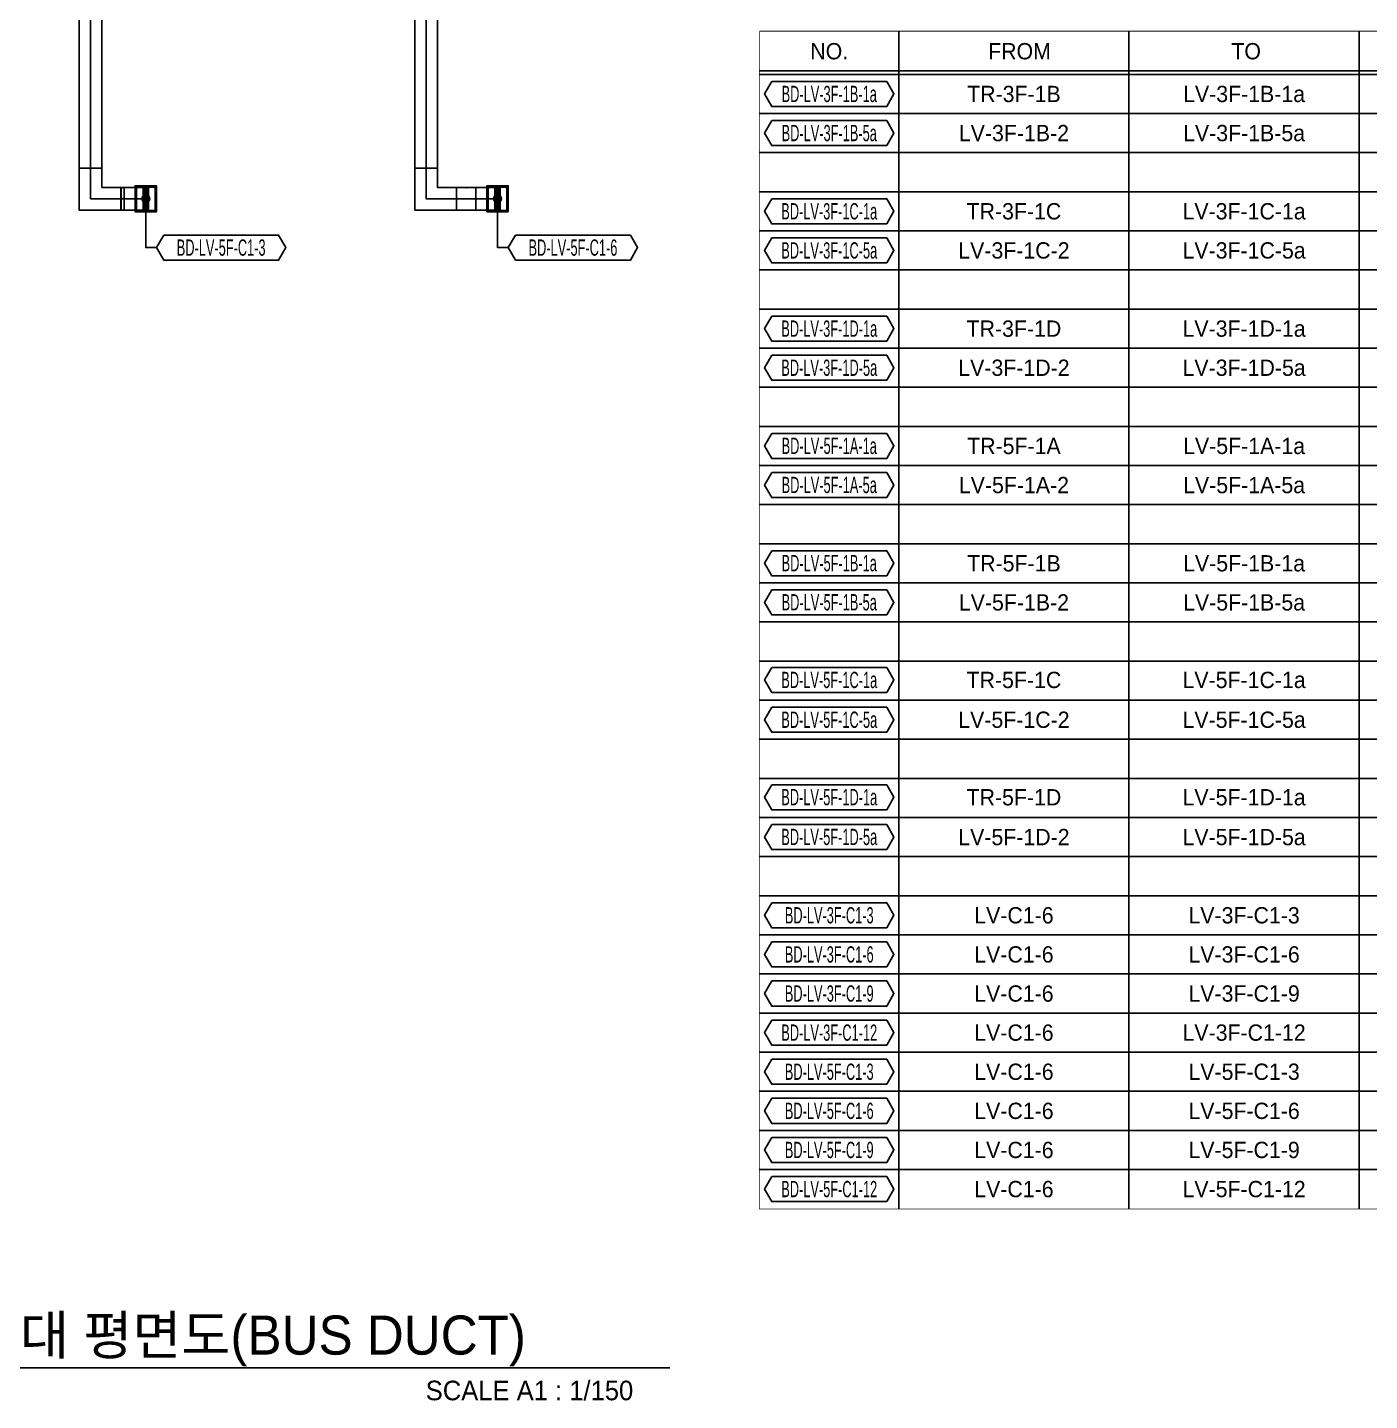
# Model space of a CAD drawing. Header units: millimetres. Extents: x 28486 to 374549, y -351975 to 868946.
# Drawn here: x 308922 to 339820, y 361194 to 392790 of the extents above; entities that cross this region are included whole.
import ezdxf
from ezdxf.enums import TextEntityAlignment as Align

# ---------------------------------------------------------------- set-up
doc = ezdxf.new("R2010")
doc.units = ezdxf.units.MM
doc.header["$LTSCALE"] = 150
doc.layers.get('Defpoints').update_dxf_attribs({"color": 150})
for name, color, linetype in [('-----26 Electrical Cable Tray_HV_발전기 B', 103, 'Continuous'), ('-----27 Bus Duct_LV_380-220V_IT BACK UP', 2, 'Continuous'), ('-----29 Cable Schedule', 1, 'Continuous'), ('-----29 주기', 1, 'Continuous'), ('-----30 Text', 2, 'Continuous'), ('-----41 Drawing Title', 2, 'Continuous'), ('-----99 Cable Schedule', 2, 'Continuous')]:
    doc.layers.add(name, color=color, linetype=linetype)
doc.styles.add('ELEC', font='')
doc.styles.get("Standard").update_dxf_attribs({"font": ''})
doc.styles.get('ELEC').set_extended_font_data('Dotum')
doc.styles.get('Standard').set_extended_font_data('Dotum')
doc.dimstyles.new('전기통신참고용-치수', dxfattribs={"dimscale": 15, "dimtxt": 2, "dimasz": 0, "dimexe": 0, "dimexo": 0, "dimgap": 0.4, "dimtad": 4, "dimdec": 0, "dimzin": 0, "dimdsep": 46, "dimtxsty": 'Standard', "dimblk": 'NONE', "dimcen": 0, "dimse1": 1, "dimse2": 1, "dimsd1": 1, "dimsd2": 1, "dimclrd": 8, "dimclre": 8, "dimclrt": 8, "dimadec": 0, "dimazin": 0, "dimtfac": 1, "dimtdec": 0, "dimtix": 1, "dimtmove": 2, "dimatfit": 0, "dimldrblk": 'NONE', "dimfxl": 2, "dimtolj": 1, "dimtzin": 0, "dimarcsym": 0})

# ---------------------------------------------------------------- blocks, each defined once
blk = doc.blocks.new('*D896')
at = {"layer": 'Defpoints', "color": 0, "transparency": 16777216}
for p in [(0, 10499), (520, 10499), (520, 10499)]:
    blk.add_point(p, dxfattribs=at)
at = {"color": 0, "transparency": 16777216, "insert": (260, 10478), "char_height": 30, "attachment_point": 5}
blk.add_mtext('\\A1;{\\C0;520}', dxfattribs=at)
blk = doc.blocks.new('_None')
blk = doc.blocks.new('*D897')
at = {"layer": 'Defpoints', "color": 0, "transparency": 16777216}
for p in [(520, 10499), (520, 10499), (520, -252)]:
    blk.add_point(p, dxfattribs=at)
at = {"color": 0, "transparency": 16777216, "insert": (499, 5123), "char_height": 30, "attachment_point": 5, "rotation": 90}
blk.add_mtext('\\A1;{\\C0;10751}', dxfattribs=at)
blk = doc.blocks.new('*D898')
at = {"layer": 'Defpoints', "color": 0, "transparency": 16777216}
for p in [(0, -252), (520, -252), (520, -252)]:
    blk.add_point(p, dxfattribs=at)
at = {"color": 0, "transparency": 16777216, "insert": (260, -231), "char_height": 30, "attachment_point": 5}
blk.add_mtext('\\A1;{\\C0;520}', dxfattribs=at)
blk = doc.blocks.new('*U23')
at = {"color": 1}
for p, q in [((60, 260), (-60, -260)), ((-60, 260), (60, -260))]:
    blk.add_line(p, q, dxfattribs=at)
at = {"color": 0}
blk.add_line((0, -298.5), (0, 298.5), dxfattribs=at)
for points in [[(-245, -298.5), (245, -298.5), (245, 298.5), (-245, 298.5)], [(-215, -267.5), (215, -267.5), (215, 267.5), (-215, 267.5)]]:
    blk.add_lwpolyline(points, close=True, dxfattribs=at)
at = {"color": 1}
blk.add_lwpolyline([(60, -260), (-60, -260), (-60, 260), (60, 260)], close=True, dxfattribs=at)
for points in [[(-60, 14, -0.41421356), (-58, 16), (-17.2, 16, 0.41421356), (-16.2, 17), (-16.2, 227, 0.41421356), (-17.2, 228), (-58, 228, -0.41421356), (-60, 230), (-60, 260, -0.41421356), (-59, 259), (-59, 230, 0.41421356), (-58, 229), (58, 229, 0.41421356), (59, 230), (59, 259, -0.41421356), (60, 260), (60, 230, -0.41421356), (58, 228), (17.2, 228, 0.41421356), (16.2, 227), (16.2, 17, 0.41421356), (17.2, 16), (58, 16, -0.41421356), (60, 14), (60, 2, -0.41421356), (59, 3), (59, 14, 0.41421356), (58, 15), (-58, 15, 0.41421356), (-59, 14), (-59, 3, -0.41421356), (-60, 2), (-60, 2), (-60, 2), (-60, 2)], [(-60, -230, -0.41421356), (-58, -228), (-17.2, -228, 0.41421356), (-16.2, -227), (-16.2, -17, 0.41421356), (-17.2, -16), (-58, -16, -0.41421356), (-60, -14), (-60, 0, -0.41421356), (-59, -1), (-59, -14, 0.41421356), (-58, -15), (58, -15, 0.41421356), (59, -14), (59, -1, -0.41421356), (60, 0), (60, -14, -0.41421356), (58, -16), (17.2, -16, 0.41421356), (16.2, -17), (16.2, -227, 0.41421356), (17.2, -228), (58, -228, -0.41421356), (60, -230), (60, -260, -0.41421356), (59, -259), (59, -230, 0.41421356), (58, -229), (-58, -229, 0.41421356), (-59, -230), (-59, -259, -0.41421356), (-60, -260), (-60, -260), (-60, -260), (-60, -260)], [(-15.2, 17), (-15.2, 227, -0.41421356), (-14.2, 228), (14.2, 228, -0.41421356), (15.2, 227), (15.2, 17, -0.41421356), (14.2, 16), (-14.2, 16, -0.41421356)], [(-14.2, 18), (-14.2, 226, -0.41421356), (-13.2, 227), (-8.85, 227, -0.41421356), (-7.85, 226), (-7.85, 18, -0.41421356), (-8.85, 17), (-13.2, 17, -0.41421356)], [(-6.85, 18), (-6.85, 226, -0.41421356), (-5.85, 227), (-1.5, 227, -0.41421356), (-0.5, 226), (-0.5, 18, -0.41421356), (-1.5, 17), (-5.85, 17, -0.41421356)], [(0.5, 18), (0.5, 226, -0.41421356), (1.5, 227), (5.85, 227, -0.41421356), (6.85, 226), (6.85, 18, -0.41421356), (5.85, 17), (1.5, 17, -0.41421356)], [(7.85, 18), (7.85, 226, -0.41421356), (8.85, 227), (13.2, 227, -0.41421356), (14.2, 226), (14.2, 18, -0.41421356), (13.2, 17), (8.85, 17, -0.41421356)], [(-15.2, -227), (-15.2, -17, -0.41421356), (-14.2, -16), (14.2, -16, -0.41421356), (15.2, -17), (15.2, -227, -0.41421356), (14.2, -228), (-14.2, -228, -0.41421356)], [(-14.2, -226), (-14.2, -18, -0.41421356), (-13.2, -17), (-8.85, -17, -0.41421356), (-7.85, -18), (-7.85, -226, -0.41421356), (-8.85, -227), (-13.2, -227, -0.41421356)], [(-6.85, -226), (-6.85, -18, -0.41421356), (-5.85, -17), (-1.5, -17, -0.41421356), (-0.5, -18), (-0.5, -226, -0.41421356), (-1.5, -227), (-5.85, -227, -0.41421356)], [(0.5, -226), (0.5, -18, -0.41421356), (1.5, -17), (5.85, -17, -0.41421356), (6.85, -18), (6.85, -226, -0.41421356), (5.85, -227), (1.5, -227, -0.41421356)], [(7.85, -226), (7.85, -18, -0.41421356), (8.85, -17), (13.2, -17, -0.41421356), (14.2, -18), (14.2, -226, -0.41421356), (13.2, -227), (8.85, -227, -0.41421356)]]:
    blk.add_lwpolyline(points, format="xyb", close=True, dxfattribs=at)
at = {"color": 0}
for centre in [(-230, 283), (-230, 0), (-25, 283), (25, 283), (230, 283), (230, 0), (-230, -283), (-25, -283), (25, -283), (230, -283)]:
    blk.add_circle(centre, 5, dxfattribs=at)
at = {"color": 0, "style": 'ELEC'}
blk.add_text('BD Flanged End-AL 4000A', height=10, dxfattribs=at).set_placement((-210, -257.5), align=Align.MIDDLE_LEFT)
blk = doc.blocks.new('*U22')
at = {"color": 1}
for p, q in [((340, 260), (220, -260)), ((220, 260), (340, -260))]:
    blk.add_line(p, q, dxfattribs=at)
at = {"color": 0}
blk.add_lwpolyline([(-220, -260), (220, -260), (220, 260), (-220, 260)], close=True, dxfattribs=at)
at = {"color": 1}
blk.add_lwpolyline([(220, 0), (-220, 0)], dxfattribs=at)
at = {"color": 0}
blk.add_lwpolyline([(220, -260), (340, -260), (340, 260), (220, 260)], dxfattribs=at)
at = {"color": 1}
for points in [[(220, 14, -0.41421356), (222, 16), (262.8, 16, 0.41421356), (263.8, 17), (263.8, 227, 0.41421356), (262.8, 228), (222, 228, -0.41421356), (220, 230), (220, 260, -0.41421356), (221, 259), (221, 230, 0.41421356), (222, 229), (338, 229, 0.41421356), (339, 230), (339, 259, -0.41421356), (340, 260), (340, 230, -0.41421356), (338, 228), (297.2, 228, 0.41421356), (296.2, 227), (296.2, 17, 0.41421356), (297.2, 16), (338, 16, -0.41421356), (340, 14), (340, 2, -0.41421356), (339, 3), (339, 14, 0.41421356), (338, 15), (222, 15, 0.41421356), (221, 14), (221, 3, -0.41421356), (220, 2), (220, 2), (220, 2), (220, 2)], [(220, -230, -0.41421356), (222, -228), (262.8, -228, 0.41421356), (263.8, -227), (263.8, -17, 0.41421356), (262.8, -16), (222, -16, -0.41421356), (220, -14), (220, 0, -0.41421356), (221, -1), (221, -14, 0.41421356), (222, -15), (338, -15, 0.41421356), (339, -14), (339, -1, -0.41421356), (340, 0), (340, -14, -0.41421356), (338, -16), (297.2, -16, 0.41421356), (296.2, -17), (296.2, -227, 0.41421356), (297.2, -228), (338, -228, -0.41421356), (340, -230), (340, -260, -0.41421356), (339, -259), (339, -230, 0.41421356), (338, -229), (222, -229, 0.41421356), (221, -230), (221, -259, -0.41421356), (220, -260), (220, -260), (220, -260), (220, -260)], [(264.8, 17), (264.8, 227, -0.41421356), (265.8, 228), (294.2, 228, -0.41421356), (295.2, 227), (295.2, 17, -0.41421356), (294.2, 16), (265.8, 16, -0.41421356)], [(265.8, 18), (265.8, 226, -0.41421356), (266.8, 227), (271.15, 227, -0.41421356), (272.15, 226), (272.15, 18, -0.41421356), (271.15, 17), (266.8, 17, -0.41421356)], [(273.15, 18), (273.15, 226, -0.41421356), (274.15, 227), (278.5, 227, -0.41421356), (279.5, 226), (279.5, 18, -0.41421356), (278.5, 17), (274.15, 17, -0.41421356)], [(280.5, 18), (280.5, 226, -0.41421356), (281.5, 227), (285.85, 227, -0.41421356), (286.85, 226), (286.85, 18, -0.41421356), (285.85, 17), (281.5, 17, -0.41421356)], [(287.85, 18), (287.85, 226, -0.41421356), (288.85, 227), (293.2, 227, -0.41421356), (294.2, 226), (294.2, 18, -0.41421356), (293.2, 17), (288.85, 17, -0.41421356)], [(264.8, -227), (264.8, -17, -0.41421356), (265.8, -16), (294.2, -16, -0.41421356), (295.2, -17), (295.2, -227, -0.41421356), (294.2, -228), (265.8, -228, -0.41421356)], [(265.8, -226), (265.8, -18, -0.41421356), (266.8, -17), (271.15, -17, -0.41421356), (272.15, -18), (272.15, -226, -0.41421356), (271.15, -227), (266.8, -227, -0.41421356)], [(273.15, -226), (273.15, -18, -0.41421356), (274.15, -17), (278.5, -17, -0.41421356), (279.5, -18), (279.5, -226, -0.41421356), (278.5, -227), (274.15, -227, -0.41421356)], [(280.5, -226), (280.5, -18, -0.41421356), (281.5, -17), (285.85, -17, -0.41421356), (286.85, -18), (286.85, -226, -0.41421356), (285.85, -227), (281.5, -227, -0.41421356)], [(287.85, -226), (287.85, -18, -0.41421356), (288.85, -17), (293.2, -17, -0.41421356), (294.2, -18), (294.2, -226, -0.41421356), (293.2, -227), (288.85, -227, -0.41421356)]]:
    blk.add_lwpolyline(points, format="xyb", close=True, dxfattribs=at)
at = {"color": 0, "style": 'ELEC'}
blk.add_text('BD ELBOW(VERT)-AL 4000A', height=10, dxfattribs=at).set_placement((-215, -250), align=Align.MIDDLE_LEFT)
blk = doc.blocks.new('*U24')
at = {"color": 0}
blk.add_lwpolyline([(-260, -260), (700, -260), (700, 260), (260, 260), (260, 700), (-260, 700)], close=True, dxfattribs=at)
at = {"color": 1}
blk.add_lwpolyline([(700, 0), (0, 0), (0, 700)], dxfattribs=at)
at = {"color": 0, "style": 'ELEC'}
blk.add_text('BD ELBOW(HORIZ)-AL 4000A', height=10, dxfattribs=at).set_placement((-255, -250), align=Align.MIDDLE_LEFT)
blk = doc.blocks.new('A$C9a0ab699')
h = blk.add_hatch(color=0)
edge = h.paths.add_edge_path()
edge.add_arc((0, 0), 64, 720, 1080, ccw=False)
at = {"color": 0}
blk.add_circle((0, 0), 64, dxfattribs=at)
blk = doc.blocks.new('*D892')
at = {"layer": 'Defpoints', "color": 0, "transparency": 16777216}
for p in [(0, 10499), (520, 10499), (520, 10499)]:
    blk.add_point(p, dxfattribs=at)
at = {"color": 0, "transparency": 16777216, "insert": (260, 10478), "char_height": 30, "attachment_point": 5}
blk.add_mtext('\\A1;{\\C0;520}', dxfattribs=at)
blk = doc.blocks.new('*D893')
at = {"layer": 'Defpoints', "color": 0, "transparency": 16777216}
for p in [(520, 10499), (520, 10499), (520, -251)]:
    blk.add_point(p, dxfattribs=at)
at = {"color": 0, "transparency": 16777216, "insert": (499, 5124), "char_height": 30, "attachment_point": 5, "rotation": 90}
blk.add_mtext('\\A1;{\\C0;10750}', dxfattribs=at)
blk = doc.blocks.new('*D894')
at = {"layer": 'Defpoints', "color": 0, "transparency": 16777216}
for p in [(0, -251), (520, -251), (520, -251)]:
    blk.add_point(p, dxfattribs=at)
at = {"color": 0, "transparency": 16777216, "insert": (260, -230), "char_height": 30, "attachment_point": 5}
blk.add_mtext('\\A1;{\\C0;520}', dxfattribs=at)
blk = doc.blocks.new('*D884')
at = {"layer": 'Defpoints', "color": 0, "transparency": 16777216}
for p in [(0, 7178), (520, 7178), (520, 7178)]:
    blk.add_point(p, dxfattribs=at)
at = {"color": 0, "transparency": 16777216, "insert": (260, 7157), "char_height": 30, "attachment_point": 5}
blk.add_mtext('\\A1;{\\C0;520}', dxfattribs=at)
blk = doc.blocks.new('*D885')
at = {"layer": 'Defpoints', "color": 0, "transparency": 16777216}
for p in [(520, 7178), (520, 7178), (520, 7108)]:
    blk.add_point(p, dxfattribs=at)
at = {"color": 0, "transparency": 16777216, "insert": (499, 7143), "char_height": 30, "attachment_point": 5, "rotation": 90}
blk.add_mtext('\\A1;{\\C0;71}', dxfattribs=at)
blk = doc.blocks.new('*D886')
at = {"layer": 'Defpoints', "color": 0, "transparency": 16777216}
for p in [(0, 7108), (520, 7108), (520, 7108)]:
    blk.add_point(p, dxfattribs=at)
at = {"color": 0, "transparency": 16777216, "insert": (260, 7129), "char_height": 30, "attachment_point": 5}
blk.add_mtext('\\A1;{\\C0;520}', dxfattribs=at)
blk = doc.blocks.new('*D888')
at = {"layer": 'Defpoints', "color": 0, "transparency": 16777216}
for p in [(0, 7178), (520, 7178), (520, 7178)]:
    blk.add_point(p, dxfattribs=at)
at = {"color": 0, "transparency": 16777216, "insert": (260, 7157), "char_height": 30, "attachment_point": 5}
blk.add_mtext('\\A1;{\\C0;520}', dxfattribs=at)
blk = doc.blocks.new('*D889')
at = {"layer": 'Defpoints', "color": 0, "transparency": 16777216}
for p in [(520, 7178), (520, 7178), (520, 6734)]:
    blk.add_point(p, dxfattribs=at)
at = {"color": 0, "transparency": 16777216, "insert": (499, 6956), "char_height": 30, "attachment_point": 5, "rotation": 90}
blk.add_mtext('\\A1;{\\C0;444}', dxfattribs=at)
blk = doc.blocks.new('*D890')
at = {"layer": 'Defpoints', "color": 0, "transparency": 16777216}
for p in [(0, 6734), (520, 6734), (520, 6734)]:
    blk.add_point(p, dxfattribs=at)
at = {"color": 0, "transparency": 16777216, "insert": (260, 6755), "char_height": 30, "attachment_point": 5}
blk.add_mtext('\\A1;{\\C0;520}', dxfattribs=at)
blk = doc.blocks.new('*U895')
at = {"color": 1}
blk.add_line((260, 10499.1), (260, -252.2), dxfattribs=at)
at = {"color": 0}
blk.add_lwpolyline([(520, -252.2), (0, -252.2), (0, 10499.1), (520, 10499.1)], close=True, dxfattribs=at)
for base, p1, p2, override, picture, middle in [((520, 10499.1), (0, 10499.1), (520, 10499.1), {"dimtxsty": 'Standard', "dimclrd": 0, "dimclre": 0, "dimclrt": 0}, '*D896', (260, 10478.1)), ((520, -252.2), (0, -252.2), (520, -252.2), {"dimtad": 1, "dimtxsty": 'Standard', "dimclrd": 0, "dimclre": 0, "dimclrt": 0}, '*D898', (260, -231.2))]:
    dim = blk.add_linear_dim(base=base, p1=p1, p2=p2, text='{\\C0;<>}', dimstyle='전기통신참고용-치수', override=override, dxfattribs=at)
    dim.commit()
    dim.dimension.update_dxf_attribs({"geometry": picture, "text_midpoint": middle})
dim = blk.add_linear_dim(base=(520, 10499.1), p1=(520, -252.2), p2=(520, 10499.1), angle=90, text='{\\C0;<>}', dimstyle='전기통신참고용-치수', override={"dimtad": 1, "dimtxsty": 'Standard', "dimclrd": 0, "dimclre": 0, "dimclrt": 0}, dxfattribs=at)
dim.commit()
dim.dimension.update_dxf_attribs({"geometry": '*D897', "text_midpoint": (499, 5123.5)})
blk = doc.blocks.new('*U891')
at = {"color": 1}
blk.add_line((260, 10499.1), (260, -250.6), dxfattribs=at)
at = {"color": 0}
blk.add_lwpolyline([(520, -250.6), (0, -250.6), (0, 10499.1), (520, 10499.1)], close=True, dxfattribs=at)
for base, p1, p2, override, picture, middle in [((520, 10499.1), (0, 10499.1), (520, 10499.1), {"dimtxsty": 'Standard', "dimclrd": 0, "dimclre": 0, "dimclrt": 0}, '*D892', (260, 10478.1)), ((520, -250.6), (0, -250.6), (520, -250.6), {"dimtad": 1, "dimtxsty": 'Standard', "dimclrd": 0, "dimclre": 0, "dimclrt": 0}, '*D894', (260, -229.6))]:
    dim = blk.add_linear_dim(base=base, p1=p1, p2=p2, text='{\\C0;<>}', dimstyle='전기통신참고용-치수', override=override, dxfattribs=at)
    dim.commit()
    dim.dimension.update_dxf_attribs({"geometry": picture, "text_midpoint": middle})
dim = blk.add_linear_dim(base=(520, 10499.1), p1=(520, -250.6), p2=(520, 10499.1), angle=90, text='{\\C0;<>}', dimstyle='전기통신참고용-치수', override={"dimtad": 1, "dimtxsty": 'Standard', "dimclrd": 0, "dimclre": 0, "dimclrt": 0}, dxfattribs=at)
dim.commit()
dim.dimension.update_dxf_attribs({"geometry": '*D893', "text_midpoint": (499, 5124.3)})
blk = doc.blocks.new('*U883')
at = {"color": 1}
blk.add_line((260, 7178.4), (260, 7107.9), dxfattribs=at)
at = {"color": 0}
blk.add_lwpolyline([(520, 7107.9), (0, 7107.9), (0, 7178.4), (520, 7178.4)], close=True, dxfattribs=at)
for base, p1, p2, override, picture, middle in [((520, 7178.4), (0, 7178.4), (520, 7178.4), {"dimtxsty": 'Standard', "dimclrd": 0, "dimclre": 0, "dimclrt": 0}, '*D884', (260, 7157.4)), ((520, 7107.9), (0, 7107.9), (520, 7107.9), {"dimtad": 1, "dimtxsty": 'Standard', "dimclrd": 0, "dimclre": 0, "dimclrt": 0}, '*D886', (260, 7128.9))]:
    dim = blk.add_linear_dim(base=base, p1=p1, p2=p2, text='{\\C0;<>}', dimstyle='전기통신참고용-치수', override=override, dxfattribs=at)
    dim.commit()
    dim.dimension.update_dxf_attribs({"geometry": picture, "text_midpoint": middle})
dim = blk.add_linear_dim(base=(520, 7178.3746), p1=(520, 7107.8743), p2=(520, 7178.3746), angle=90, text='{\\C0;<>}', dimstyle='전기통신참고용-치수', override={"dimtad": 1, "dimtxsty": 'Standard', "dimclrd": 0, "dimclre": 0, "dimclrt": 0}, dxfattribs=at)
dim.commit()
dim.dimension.update_dxf_attribs({"geometry": '*D885', "text_midpoint": (499, 7143.1245)})
blk = doc.blocks.new('*U887')
at = {"color": 1}
blk.add_line((260, 7178.4), (260, 6734.1), dxfattribs=at)
at = {"color": 0}
blk.add_lwpolyline([(520, 6734.1), (0, 6734.1), (0, 7178.4), (520, 7178.4)], close=True, dxfattribs=at)
for base, p1, p2, override, picture, middle in [((520, 7178.4), (0, 7178.4), (520, 7178.4), {"dimtxsty": 'Standard', "dimclrd": 0, "dimclre": 0, "dimclrt": 0}, '*D888', (260, 7157.4)), ((520, 6734.1), (0, 6734.1), (520, 6734.1), {"dimtad": 1, "dimtxsty": 'Standard', "dimclrd": 0, "dimclre": 0, "dimclrt": 0}, '*D890', (260, 6755.1))]:
    dim = blk.add_linear_dim(base=base, p1=p1, p2=p2, text='{\\C0;<>}', dimstyle='전기통신참고용-치수', override=override, dxfattribs=at)
    dim.commit()
    dim.dimension.update_dxf_attribs({"geometry": picture, "text_midpoint": middle})
dim = blk.add_linear_dim(base=(520, 7178.4), p1=(520, 6734.1), p2=(520, 7178.4), angle=90, text='{\\C0;<>}', dimstyle='전기통신참고용-치수', override={"dimtad": 1, "dimtxsty": 'Standard', "dimclrd": 0, "dimclre": 0, "dimclrt": 0}, dxfattribs=at)
dim.commit()
dim.dimension.update_dxf_attribs({"geometry": '*D889', "text_midpoint": (499, 6956.2)})

msp = doc.modelspace()

# ---------------------------------------------------------------- linework, layer by layer
at = {"layer": '-----29 Cable Schedule', "color": 3}
msp.add_lwpolyline([(325780, 392694), (360041, 392694), (360041, 365610), (325780, 365610)], close=True, dxfattribs=at)
at = {"layer": '-----29 주기', "elevation": 0}
for points in [[(312059, 388013), (311892, 387725), (312059, 387436), (314705, 387436), (314871, 387725), (314705, 388013)], [(320158, 388013), (319991, 387725), (320158, 387436), (322804, 387436), (322970, 387725), (322804, 388013)]]:
    msp.add_lwpolyline(points, close=True, dxfattribs=at)
at = {"layer": '-----41 Drawing Title', "color": 7}
msp.add_line((323711, 361950), (295189, 361950), dxfattribs=at)
at = {"layer": '-----99 Cable Schedule', "color": 1, "elevation": 0}
for points in [[(311645, 388852), (311645, 387725), (311892, 387725)], [(319744, 388852), (319744, 387725), (319991, 387725)]]:
    msp.add_lwpolyline(points, dxfattribs=at)

# ---------------------------------------------------------------- block references
at = {"layer": '-----27 Bus Duct_LV_380-220V_IT BACK UP', "xscale": -1, "rotation": 180}
for name, p in [('*U895', (310116, 400048, 0)), ('*U891', (317841, 400048, 0)), ('*U22', (311366, 388849, 0)), ('*U22', (319465, 388849, 0))]:
    msp.add_blockref(name, p, dxfattribs=at)
at = {"layer": '-----27 Bus Duct_LV_380-220V_IT BACK UP'}
for p in [(310376, 388849, 0), (318101, 388849, 0)]:
    msp.add_blockref('*U24', p, dxfattribs=at)
at = {"layer": '-----27 Bus Duct_LV_380-220V_IT BACK UP', "rotation": 89.99999999999999}
for name, p in [('*U883', (318254, 388589, 0)), ('*U887', (325979, 388589, 0))]:
    msp.add_blockref(name, p, dxfattribs=at)
at = {"layer": '-----27 Bus Duct_LV_380-220V_IT BACK UP', "xscale": -1}
for p in [(311646, 388849, 0), (319745, 388849, 0)]:
    msp.add_blockref('*U23', p, dxfattribs=at)
at = {"layer": '-----99 Cable Schedule', "color": 1, "xscale": -1.40625, "yscale": 1.40625, "zscale": 1.40625, "rotation": 90}
for p in [(311646, 388849, 0), (319745, 388849, 0)]:
    msp.add_blockref('A$C9a0ab699', p, dxfattribs=at)

# ---------------------------------------------------------------- texts
at = {"layer": '-----30 Text', "linetype": 'Continuous', "style": 'ELEC', "width": 0.6}
for s, p in [('BD-LV-5F-C1-3', (313382, 387725, 0)), ('BD-LV-5F-C1-6', (321481, 387725, 0))]:
    msp.add_text(s, height=375, dxfattribs=at).set_placement(p, align=Align.MIDDLE)
at = {"layer": '-----41 Drawing Title', "color": 2, "style": 'ELEC'}
msp.add_text('지상4층 전력간선설비 확대 평면도(BUS DUCT)', height=900, dxfattribs=at).set_placement((296148, 362250))
at = {"layer": '-----41 Drawing Title', "style": 'ELEC'}
msp.add_text('SCALE A1 : 1/150', height=450, dxfattribs=at).set_placement((322869, 361200), align=Align.RIGHT)

# ---------------------------------------------------------------- next in the draw order: wipeouts: each hides what was drawn before it
at = {"color": 3}
msp.add_wipeout([(325780, 392694), (360041, 392694), (360041, 365610), (325780, 365610)], dxfattribs=at).dxf.layer = '-----26 Electrical Cable Tray_HV_발전기 B'

# ---------------------------------------------------------------- next in the draw order: linework, layer by layer
at = {"layer": '-----29 Cable Schedule'}
for p, q in [((328983, 392694), (328983, 391710)), ((334282, 392694), (334282, 391710)), ((339581, 392694), (339581, 391710))]:
    msp.add_line(p, q, dxfattribs=at)
at = {"layer": '-----29 Cable Schedule', "color": 3}
for p, q in [((325780, 391794), (360041, 391794)), ((325780, 391710), (360041, 391710))]:
    msp.add_line(p, q, dxfattribs=at)
at = {"layer": '-----29 Cable Schedule', "color": 1}
for p, q in [((328983, 391710), (328983, 365610)), ((334282, 391710), (334282, 365610)), ((339581, 391710), (339581, 365610)), ((325780, 390810), (360041, 390810)), ((325780, 389910), (360041, 389910)), ((325780, 389010), (360041, 389010)), ((325780, 388110), (360041, 388110)), ((325780, 387210), (360041, 387210)), ((325780, 386310), (360041, 386310)), ((325780, 385410), (360041, 385410)), ((325780, 384510), (360041, 384510)), ((325780, 383610), (360041, 383610)), ((325780, 382710), (360041, 382710)), ((325780, 381810), (360041, 381810)), ((325780, 380910), (360041, 380910)), ((325780, 380010), (360041, 380010)), ((325780, 379110), (360041, 379110)), ((325780, 378210), (360041, 378210)), ((325780, 377310), (360041, 377310)), ((325780, 376410), (360041, 376410)), ((325780, 375510), (360041, 375510)), ((325780, 374610), (360041, 374610)), ((325780, 373710), (360041, 373710)), ((325780, 372810), (360041, 372810)), ((325780, 371910), (360041, 371910)), ((325780, 371010), (360041, 371010)), ((325780, 370110), (360041, 370110)), ((325780, 369210), (360041, 369210)), ((325780, 368310), (360041, 368310)), ((325780, 367410), (360041, 367410)), ((325780, 366510), (360041, 366510))]:
    msp.add_line(p, q, dxfattribs=at)
at = {"layer": '-----29 주기', "elevation": 0}
for points in [[(326058, 391549), (325892, 391260), (326058, 390972), (328704, 390972), (328871, 391260), (328704, 391549)], [(326058, 390649), (325892, 390360), (326058, 390072), (328704, 390072), (328871, 390360), (328704, 390649)], [(326058, 388849), (325892, 388560), (326058, 388271), (328704, 388271), (328871, 388560), (328704, 388849)], [(326058, 387949), (325892, 387660), (326058, 387372), (328704, 387372), (328871, 387660), (328704, 387949)], [(326058, 386149), (325892, 385860), (326058, 385572), (328704, 385572), (328871, 385860), (328704, 386149)], [(326058, 385249), (325892, 384960), (326058, 384672), (328704, 384672), (328871, 384960), (328704, 385249)], [(326058, 383449), (325892, 383160), (326058, 382872), (328704, 382872), (328871, 383160), (328704, 383449)], [(326058, 382549), (325892, 382260), (326058, 381972), (328704, 381972), (328871, 382260), (328704, 382549)], [(326058, 380749), (325892, 380460), (326058, 380172), (328704, 380172), (328871, 380460), (328704, 380749)], [(326058, 379849), (325892, 379560), (326058, 379272), (328704, 379272), (328871, 379560), (328704, 379849)], [(326058, 378065), (325892, 377776), (326058, 377487), (328704, 377487), (328871, 377776), (328704, 378065)], [(326058, 377149), (325892, 376860), (326058, 376572), (328704, 376572), (328871, 376860), (328704, 377149)], [(326058, 375365), (325892, 375076), (326058, 374787), (328704, 374787), (328871, 375076), (328704, 375365)], [(326058, 374449), (325892, 374160), (326058, 373872), (328704, 373872), (328871, 374160), (328704, 374449)], [(326058, 372649), (325892, 372360), (326058, 372072), (328704, 372072), (328871, 372360), (328704, 372649)], [(326058, 371749), (325892, 371460), (326058, 371172), (328704, 371172), (328871, 371460), (328704, 371749)], [(326058, 370849), (325892, 370560), (326058, 370272), (328704, 370272), (328871, 370560), (328704, 370849)], [(326058, 369949), (325892, 369660), (326058, 369372), (328704, 369372), (328871, 369660), (328704, 369949)], [(326058, 369049), (325892, 368760), (326058, 368472), (328704, 368472), (328871, 368760), (328704, 369049)], [(326058, 368149), (325892, 367860), (326058, 367572), (328704, 367572), (328871, 367860), (328704, 368149)], [(326058, 367249), (325892, 366960), (326058, 366672), (328704, 366672), (328871, 366960), (328704, 367249)], [(326058, 366349), (325892, 366060), (326058, 365772), (328704, 365772), (328871, 366060), (328704, 366349)]]:
    msp.add_lwpolyline(points, close=True, dxfattribs=at)

# ---------------------------------------------------------------- next in the draw order: texts
at = {"layer": '-----30 Text', "style": 'ELEC'}
msp.add_text('NO.', height=375, dxfattribs=at).set_placement((327381, 392244), align=Align.MIDDLE)
for s, p in [('FROM', (331761, 392244)), ('TO', (336979, 392244)), ('TR-3F-1B', (331633, 391260)), ('LV-3F-1B-1a', (336932, 391260)), ('LV-3F-1B-2', (331633, 390360)), ('LV-3F-1B-5a', (336932, 390360)), ('TR-3F-1C', (331633, 388560)), ('LV-3F-1C-1a', (336932, 388560)), ('LV-3F-1C-2', (331633, 387660)), ('LV-3F-1C-5a', (336932, 387660)), ('TR-3F-1D', (331633, 385860)), ('LV-3F-1D-1a', (336932, 385860)), ('LV-3F-1D-2', (331633, 384960)), ('LV-3F-1D-5a', (336932, 384960)), ('TR-5F-1A', (331633, 383160)), ('LV-5F-1A-1a', (336932, 383160)), ('LV-5F-1A-2', (331633, 382260)), ('LV-5F-1A-5a', (336932, 382260)), ('TR-5F-1B', (331633, 380460)), ('LV-5F-1B-1a', (336932, 380460)), ('LV-5F-1B-2', (331633, 379560)), ('LV-5F-1B-5a', (336932, 379560)), ('TR-5F-1C', (331633, 377776)), ('LV-5F-1C-1a', (336932, 377776)), ('LV-5F-1C-2', (331633, 376860)), ('LV-5F-1C-5a', (336932, 376860)), ('TR-5F-1D', (331633, 375076)), ('LV-5F-1D-1a', (336932, 375076)), ('LV-5F-1D-2', (331633, 374160)), ('LV-5F-1D-5a', (336932, 374160)), ('LV-C1-6', (331633, 372360)), ('LV-3F-C1-3', (336932, 372360)), ('LV-C1-6', (331633, 371460)), ('LV-3F-C1-6', (336932, 371460)), ('LV-C1-6', (331633, 370560)), ('LV-3F-C1-9', (336932, 370560)), ('LV-C1-6', (331633, 369660)), ('LV-3F-C1-12', (336932, 369660)), ('LV-C1-6', (331633, 368760)), ('LV-5F-C1-3', (336932, 368760)), ('LV-C1-6', (331633, 367860)), ('LV-5F-C1-6', (336932, 367860)), ('LV-C1-6', (331633, 366960)), ('LV-5F-C1-9', (336932, 366960)), ('LV-C1-6', (331633, 366060)), ('LV-5F-C1-12', (336932, 366060))]:
    msp.add_text(s, height=375, dxfattribs=at).set_placement(p, align=Align.MIDDLE_CENTER)
at = {"layer": '-----30 Text', "linetype": 'Continuous', "style": 'ELEC', "width": 0.6}
for s, p in [('BD-LV-3F-1B-1a', (327381, 391260)), ('BD-LV-3F-1B-5a', (327381, 390360)), ('BD-LV-3F-1C-1a', (327381, 388560)), ('BD-LV-3F-1C-5a', (327381, 387660)), ('BD-LV-3F-1D-1a', (327381, 385860)), ('BD-LV-3F-1D-5a', (327381, 384960)), ('BD-LV-5F-1A-1a', (327381, 383160)), ('BD-LV-5F-1A-5a', (327381, 382260)), ('BD-LV-5F-1B-1a', (327381, 380460)), ('BD-LV-5F-1B-5a', (327381, 379560)), ('BD-LV-5F-1C-1a', (327381, 377776)), ('BD-LV-5F-1C-5a', (327381, 376860)), ('BD-LV-5F-1D-1a', (327381, 375076)), ('BD-LV-5F-1D-5a', (327381, 374160)), ('BD-LV-3F-C1-3', (327381, 372360)), ('BD-LV-3F-C1-6', (327381, 371460)), ('BD-LV-3F-C1-9', (327381, 370560)), ('BD-LV-3F-C1-12', (327381, 369660)), ('BD-LV-5F-C1-3', (327381, 368760)), ('BD-LV-5F-C1-6', (327381, 367860)), ('BD-LV-5F-C1-9', (327381, 366960)), ('BD-LV-5F-C1-12', (327381, 366060))]:
    msp.add_text(s, height=375, dxfattribs=at).set_placement(p, align=Align.MIDDLE)

doc.saveas('drawing.dxf')
